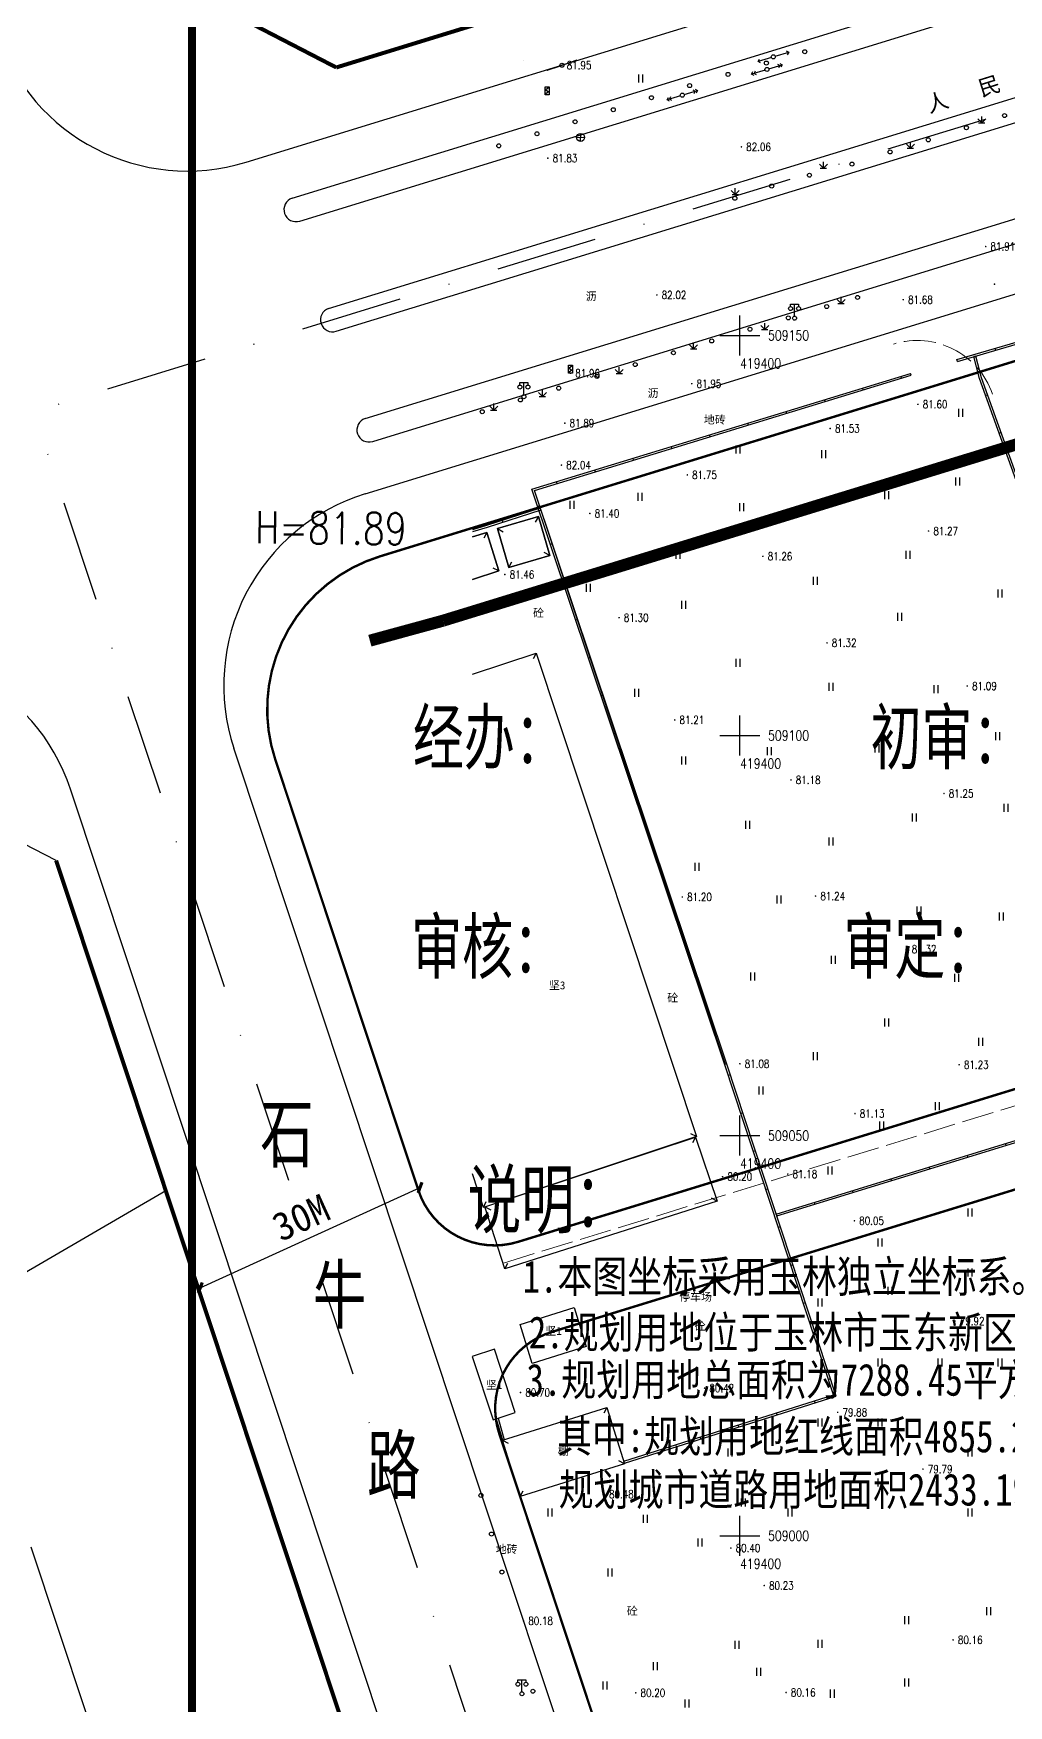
# Model space of a CAD drawing. Header units: millimetres. Extents: x 415847 to 420533, y 507593 to 509769.
# Drawn here: x 419311.7 to 419433.6, y 508978.8 to 509187.7 of the extents above; entities that cross this region are included whole.
import ezdxf
from ezdxf.enums import TextEntityAlignment as Align

# ---------------------------------------------------------------- set-up
doc = ezdxf.new("R2010")
doc.units = ezdxf.units.MM
for name, pattern in [('DASH', [0.35, 0.25, -0.1]), ('DASHDOT', [25.4, 12.7, -6.35, 0, -6.35]), ('X3', [5, 4, -1])]:
    doc.linetypes.add(name, pattern=pattern)
for name, color, linetype in [('0-0000规划道路', 4, 'Continuous'), ('DLDW', 11, 'Continuous'), ('GCD', 1, 'Continuous'), ('GXYZ', 2, 'Continuous'), ('JMD', 6, 'Continuous'), ('JZD', 1, 'Continuous'), ('PP-COM', 7, 'Continuous'), ('PUB_DIM', 3, 'Continuous'), ('PUB_TITLE', 4, 'Continuous'), ('RD-中线', 1, 'DASHDOT'), ('RD-侧石线', 5, 'Continuous'), ('RD-红线', 7, 'Continuous'), ('RD-绿线', 3, 'Continuous'), ('TK', 7, 'Continuous'), ('ZBTZ', 3, 'Continuous'), ('ZJ', 7, 'Continuous'), ('地块界限', 132, 'Continuous'), ('现状路面标高', 1, 'Continuous'), ('规划道路红线内容', 7, 'Continuous')]:
    doc.layers.add(name, color=color, linetype=linetype)
doc.styles.add('fs13k', font='simhei.ttf', dxfattribs={"height": 3})
doc.styles.add('ht11k', font='simhei.ttf', dxfattribs={"height": 1})
doc.styles.add('HZ', font='rs.shx', dxfattribs={"width": 0.8, "bigfont": 'hztxt.shx'})
doc.styles.add('黑体_T3', font='simhei.ttf')
doc.linetypes.add('1161', pattern='A,0,[149,AAA.SHX,S=0.15,R=0,X=0,Y=0],-1.6', length=1.6)
doc.dimstyles.new('_TCH_ARCH_M_M&&1', dxfattribs={"dimtxt": 3.5, "dimasz": 1, "dimexe": 2.5, "dimexo": 3, "dimgap": 1, "dimtad": 1, "dimzin": 0, "dimdsep": 46, "dimtxsty": '黑体_T3', "dimblk": 'ARCHTICK', "dimcen": 0.09, "dimclrt": 7, "dimazin": 2, "dimtfac": 1, "dimtix": 1, "dimtmove": 2, "dimatfit": 3, "dimfxl": 0, "dimtolj": 1, "dimtzin": 0, "dimarcsym": 0})

# ---------------------------------------------------------------- blocks, each defined once
blk = doc.blocks.new('gc043')
for p, q in [((-1, 0), (1, 0)), ((0, -1), (0, 1))]:
    blk.add_line(p, q)
blk.add_circle((0, 0), 1)
blk = doc.blocks.new('gc121')
for p, q in [((-0.5, -1), (-0.5, 1)), ((0.5, -1), (0.5, 1))]:
    blk.add_line(p, q)
blk = doc.blocks.new('gc013c')
at = {"linetype": 'Continuous'}
blk.add_line((0.5, 0), (4, 0), dxfattribs=at)
at = {"linetype": 'Continuous', "const_width": 0.15, "flags": 128}
blk.add_lwpolyline([(3.775, 0, 1), (3.925, 0, 1)], format="xyb", close=True, dxfattribs=at)
blk = doc.blocks.new('gc170')
at = {"linetype": 'Continuous'}
blk.add_circle((0, 0), 0.5, dxfattribs=at)
blk = doc.blocks.new('gc234')
at = {"linetype": 'Continuous'}
for p, q in [((-0.5, 0), (-0.5, 2)), ((-0.5, 2), (0.5, 2)), ((0.5, 0), (-0.5, 0)), ((0.35, 1.75), (-0.35, 1.25)), ((-0.35, 1.25), (0.35, 0.75)), ((0.35, 0.75), (-0.35, 0.25)), ((0.5, 2), (0.5, 0))]:
    blk.add_line(p, q, dxfattribs=at)
blk = doc.blocks.new('NEW_BLOCK_50')
at = {"color": 0}
for points in [[(-1, 2.9), (-1, 3.5), (1, 3.5), (1, 2.9)], [(0, 0.5), (0, 3.5)]]:
    blk.add_lwpolyline(points, dxfattribs=at)
for centre in [(-1, 2.4), (0, 0), (1, 2.4)]:
    blk.add_circle(centre, 0.5, dxfattribs=at)
blk = doc.blocks.new('gc013a')
at = {"linetype": 'Continuous'}
blk.add_line((0.5, 0), (4, 0), dxfattribs=at)
at = {"linetype": 'Continuous', "flags": 128}
for points in [[(2.88, 0.5), (3.38, 0), (2.88, -0.5)], [(3.5, 0.5), (4, 0), (3.5, -0.5)]]:
    blk.add_lwpolyline(points, dxfattribs=at)
blk = doc.blocks.new('gc013b')
at = {"linetype": 'Continuous'}
blk.add_line((0.5, 0), (4, 0), dxfattribs=at)
at = {"linetype": 'Continuous', "flags": 128}
blk.add_lwpolyline([(3.5, 0.5), (4, 0), (3.5, -0.5)], dxfattribs=at)
blk = doc.blocks.new('gc124')
for p, q in [((-1, 1), (0, 0)), ((-0.8, 0), (0.8, 0)), ((0, 0), (0, 1.6)), ((0, 0), (1, 1))]:
    blk.add_line(p, q)
blk = doc.blocks.new('acfgw')
at = {"color": 4}
for p, q in [((0, -5), (0, 5)), ((-5, 0), (5, 0))]:
    blk.add_line(p, q, dxfattribs=at)
blk = doc.blocks.new('GC0000')
at = {"linetype": 'Continuous'}
blk.add_point((0, 0), dxfattribs=at)
blk = doc.blocks.new('GC200')
at = {"linetype": 'Continuous', "const_width": 0.2, "flags": 128}
blk.add_lwpolyline([(-0.1, 0, 1), (0.1, 0, 1)], format="xyb", close=True, dxfattribs=at)
blk = doc.blocks.new('_ArchTick')
at = {"color": 0, "linetype": 'ByBlock', "const_width": 0.4}
blk.add_lwpolyline([(-0.5, -0.5), (0.5, 0.5)], dxfattribs=at)

msp = doc.modelspace()

# ---------------------------------------------------------------- linework, layer by layer
for points, elevation in [([(419398.198, 509058.858), (419374.308, 509130.62)], 82.982), ([(419375.045, 509128.404), (419368.348, 509126.249), (419366.563, 509125.703)], 82.948)]:
    msp.add_lwpolyline(points, dxfattribs=dict(elevation=elevation))
at = {"layer": '0-0000规划道路', "linetype": 'X3', "lineweight": 13}
msp.add_line((419370.46, 509034.08), (419449.997, 509058.54), dxfattribs=at)
msp.add_arc((419422.124, 509139.363), 10, 19.28399, 107.09437, dxfattribs=at)
at = {"layer": 'JMD', "color": 252, "linetype": 'Continuous'}
for p, q in [((419372.988, 509184.408, 81.958), (419372.988, 509184.408, 81.958)), ((419431.968, 509148.148), (419431.897, 509148.388)), ((419427.172, 509146.734), (419427.101, 509146.974)), ((419429.455, 509147.407), (419429.213, 509147.344)), ((419429.474, 509147.334), (419429.232, 509147.271)), ((419420.188, 509144.644), (419420.114, 509144.883)), ((419421.396, 509145.013), (419421.323, 509145.252)), ((419410.624, 509141.721), (419410.551, 509141.96)), ((419415.406, 509143.182), (419415.333, 509143.421)), ((419430.935, 509142.557), (419430.7, 509142.473)), ((419405.843, 509140.259), (419405.77, 509140.498)), ((419401.061, 509138.798), (419400.988, 509139.037)), ((419432.625, 509137.852), (419432.39, 509137.767)), ((419391.498, 509135.874), (419391.425, 509136.114)), ((419396.279, 509137.336), (419396.206, 509137.575)), ((419386.716, 509134.413), (419386.643, 509134.652)), ((419377.153, 509131.49), (419377.08, 509131.729)), ((419381.935, 509132.951), (419381.861, 509133.191)), ((419374.806, 509127.353), (419374.423, 509126.651)), ((419374.951, 509128.7), (419374.714, 509128.621)), ((419375.045, 509128.404), (419375.122, 509128.166)), ((419368.354, 509125.382), (419367.987, 509124.671)), ((419369.699, 509125.852), (419370.401, 509125.469)), ((419370.286, 509126.873), (419370.362, 509126.635)), ((419376.541, 509123.96), (419376.304, 509123.88)), ((419371.129, 509120.989), (419371.512, 509121.691)), ((419376.235, 509122.49), (419375.533, 509122.873)), ((419369.89, 509120.563), (419369.179, 509120.93)), ((419378.13, 509119.219), (419377.893, 509119.14)), ((419379.719, 509114.478), (419379.482, 509114.399)), ((419389.255, 509086.034), (419389.018, 509085.955)), ((419390.844, 509081.294), (419390.607, 509081.214)), ((419392.434, 509076.553), (419392.197, 509076.474)), ((419394.023, 509071.812), (419393.786, 509071.733)), ((419395.612, 509067.072), (419395.375, 509066.992)), ((419397.202, 509062.331), (419396.965, 509062.252)), ((419398.784, 509057.588), (419398.547, 509057.51)), ((419400.35, 509052.839), (419400.112, 509052.761)), ((419394.563, 509049.874), (419393.848, 509050.233)), ((419394.424, 509049.828), (419394.068, 509049.111)), ((419401.915, 509048.091), (419401.678, 509048.013)), ((419423.702, 509045.846), (419423.629, 509046.085)), ((419418.923, 509044.376), (419418.85, 509044.615)), ((419367.946, 509041.042), (419368.305, 509041.757)), ((419397.15, 509041.82), (419396.436, 509042.18)), ((419403.481, 509043.342), (419403.243, 509043.264)), ((419409.365, 509041.435), (419409.292, 509041.674)), ((419414.144, 509042.905), (419414.071, 509043.144)), ((419368.139, 509041.106), (419368.852, 509040.743)), ((419404.586, 509039.965), (419404.513, 509040.204)), ((419405.046, 509038.594), (419404.809, 509038.515)), ((419370.608, 509033.36), (419370.975, 509034.071)), ((419406.612, 509033.845), (419406.374, 509033.767)), ((419408.177, 509029.096), (419407.94, 509029.018)), ((419409.743, 509024.348), (419409.505, 509024.27)), ((419411.308, 509019.599), (419411.071, 509019.521)), ((419409.396, 509016.63), (419409.321, 509016.868)), ((419369.528, 509014.625), (419369.768, 509014.695)), ((419383.38, 509016.036), (419383.01, 509015.327)), ((419404.629, 509015.122), (419404.554, 509015.36)), ((419395.095, 509012.106), (419395.02, 509012.344)), ((419399.862, 509013.614), (419399.787, 509013.852)), ((419370.313, 509011.934), (419370.553, 509012.004)), ((419370.313, 509011.934), (419371.022, 509011.564)), ((419390.328, 509010.597), (419390.252, 509010.836)), ((419385.59, 509008.996), (419384.881, 509009.366)), ((419385.561, 509009.089), (419385.485, 509009.328)), ((419372.524, 509004.891), (419372.894, 509005.601))]:
    msp.add_line(p, q, dxfattribs=at)
at = {"layer": 'JMD', "linetype": 'Continuous'}
for p, q in [((419374.515, 509110.294), (419374.156, 509109.579)), ((419381.309, 509109.738), (419381.071, 509109.658)), ((419382.898, 509104.997), (419382.661, 509104.918)), ((419384.487, 509100.256), (419384.25, 509100.177)), ((419386.077, 509095.516), (419385.839, 509095.436)), ((419387.666, 509090.775), (419387.429, 509090.696)), ((419433.26, 509048.786), (419433.187, 509049.025)), ((419428.481, 509047.316), (419428.408, 509047.555))]:
    msp.add_line(p, q, dxfattribs=at)
at = {"layer": 'JMD', "color": 252, "linetype": 'Continuous', "flags": 128}
for points in [[(419427.101, 509146.974), (419438.799, 509150.424), (419439.311, 509148.997)], [(419427.172, 509146.734), (419438.643, 509150.117), (419439.076, 509148.912)], [(419404.513, 509040.204), (419461.219, 509057.649), (419447.447, 509095.853), (419429.934, 509144.604), (419429.213, 509147.344)], [(419404.586, 509039.965), (419461.543, 509057.487), (419447.682, 509095.938), (419430.173, 509144.678), (419429.455, 509147.407)], [(419385.485, 509009.328), (419411.697, 509017.62), (419398.107, 509058.845), (419373.989, 509130.784), (419421.323, 509145.252)], [(419385.561, 509009.089), (419412.014, 509017.458), (419398.344, 509058.924), (419374.308, 509130.62), (419421.396, 509145.013)]]:
    msp.add_lwpolyline(points, dxfattribs=at)
for points, elevation in [([(419375.045, 509128.404), (419368.348, 509126.249), (419366.563, 509125.703)], 82.948), ([(419375.122, 509128.166), (419368.423, 509126.01), (419366.563, 509125.441)], 82.948), ([(419366.563, 509124.811), (419368.354, 509125.382), (419369.89, 509120.563), (419366.563, 509119.503)], 81.461), ([(419366.563, 509124.811), (419368.354, 509125.382)], 81.461), ([(419369.528, 509014.625), (419370.313, 509011.934)], 82.346), ([(419369.768, 509014.695), (419370.553, 509012.004)], 82.346)]:
    msp.add_lwpolyline(points, dxfattribs=dict(at, elevation=elevation))
at = {"layer": 'JMD', "color": 252}
for points, elevation in [([(419374.806, 509127.353), (419376.235, 509122.49), (419371.129, 509120.989), (419369.699, 509125.852), (419374.806, 509127.353)], 84.001), ([(419374.806, 509127.353), (419376.235, 509122.49), (419371.129, 509120.989), (419369.699, 509125.852), (419374.806, 509127.353)], 84.001), ([(419366.563, 509119.503), (419369.89, 509120.563), (419368.354, 509125.382), (419366.563, 509124.811)], 83.76), ([(419366.563, 509119.503), (419369.89, 509120.563), (419368.354, 509125.382), (419366.563, 509124.811)], 83.76), ([(419374.515, 509110.294), (419394.563, 509049.874), (419367.946, 509041.042), (419366.563, 509045.21)], 90.712), ([(419380.788, 509023.649), (419374.05, 509021.544), (419372.53, 509026.408), (419379.269, 509028.514), (419380.788, 509023.649)], 84.014), ([(419371.929, 509015.421), (419369.313, 509023.304), (419366.555, 509022.389), (419369.17, 509014.506), (419371.929, 509015.421)], 82.765), ([(419385.59, 509008.996), (419372.523, 509004.894), (419370.313, 509011.934), (419383.38, 509016.036), (419385.59, 509008.996)], 84.068)]:
    msp.add_lwpolyline(points, dxfattribs=dict(at, elevation=elevation))
at = {"layer": 'JMD', "color": 252, "linetype": 'Continuous', "flags": 128}
for points, elevation in [([(419371.129, 509120.989), (419376.235, 509122.49), (419374.806, 509127.353), (419369.699, 509125.852)], 84.001), ([(419394.424, 509049.828), (419397.15, 509041.82), (419370.608, 509033.36), (419368.139, 509041.106)], 82.975), ([(419383.38, 509016.036), (419385.59, 509008.996), (419372.524, 509004.891), (419370.313, 509011.934)], 84.068)]:
    msp.add_lwpolyline(points, close=True, dxfattribs=dict(at, elevation=elevation))
at = {"layer": 'JMD', "color": 7, "linetype": 'Continuous', "elevation": 90.712, "flags": 128}
msp.add_lwpolyline([(419366.563, 509107.655), (419374.515, 509110.294), (419394.563, 509049.874), (419367.946, 509041.042), (419366.563, 509045.21)], dxfattribs=at)
at = {"layer": 'JMD', "color": 7, "elevation": 90.712}
msp.add_lwpolyline([(419366.563, 509107.655), (419374.515, 509110.294)], dxfattribs=at)
at = {"layer": 'PP-COM', "color": 7, "ltscale": 100, "const_width": 0.3, "flags": 128}
for points in [[(419434.836, 509146.935), (419355.047, 509122.397, 0.4207808), (419341.946, 509096.975), (419359.832, 509043.132, 0.4076761), (419372.262, 509036.726), (419445.976, 509059.396)], [(419449.504, 509047.926), (419376.474, 509025.467, 0.4207814), (419369.923, 509012.756), (419388.681, 508956.289, 0.3671351), (419410.795, 508942.841), (419593.004, 508971.753, 0.4143335), (419601.313, 508983.201)]]:
    msp.add_lwpolyline(points, format="xyb", dxfattribs=at)
at = {"layer": 'PUB_TITLE', "color": 4, "const_width": 1}
msp.add_lwpolyline([(419331.529, 508913.276), (419890.529, 508913.276), (419890.529, 509313.276), (419331.529, 509313.276)], close=True, dxfattribs=at)
at = {"layer": 'RD-中线'}
msp.add_lwpolyline([(419077.291, 509068.364), (419486.783, 509194.297, 0.0810182), (419685.839, 509292.929)], format="xyb", dxfattribs=at)
msp.add_lwpolyline([(419383.811, 508923.371), (419311.749, 509140.468)], dxfattribs=at)
at = {"layer": 'RD-中线', "color": 4}
msp.add_lwpolyline([(419383.811, 508923.371), (419311.749, 509140.468)], dxfattribs=at)
msp.add_lwpolyline([(419383.811, 508923.371), (419311.749, 509140.468)], dxfattribs=at)
at = {"layer": 'RD-侧石线'}
for points in [[(419338.289, 509171.647), (419480.316, 509215.325, 0.0487853), (419600.304, 509265.469, 0.0487853)], [(419353.15, 509130.183), (419493.249, 509173.269, 0.0690373), (419670.611, 509255.948)], [(419307.193, 509187.727, 0.4084905), (419338.289, 509171.647, 0.4084905)], [(419353.15, 509130.183, 0.4207125), (419336.772, 509098.412, 0.4207125)], [(419316.346, 509093.288, 0.4077444), (419285.27, 509109.308, 0.4077444)]]:
    msp.add_lwpolyline(points, format="xyb", dxfattribs=at)
for points in [[(419385.654, 508951.149), (419336.772, 509098.412)], [(419366.477, 508942.262), (419316.346, 509093.288)]]:
    msp.add_lwpolyline(points, dxfattribs=at)
at = {"layer": 'RD-红线', "color": 3, "linetype": 'DASH', "ltscale": 10, "const_width": 1.5, "flags": 128}
msp.add_lwpolyline([(419362.913, 509114.354), (419498.541, 509156.064, 0.0691171), (419680.58, 509240.959, 0.0691171)], format="xyb", dxfattribs=at)
at = {"layer": 'RD-红线', "ltscale": 0.001, "const_width": 0.5, "flags": 128}
for points in [[(419349.556, 509183.481), (419477.964, 509222.971)], [(419361.272, 508943.658), (419314.565, 509084.371)]]:
    msp.add_lwpolyline(points, dxfattribs=at)
msp.add_lwpolyline([(419312.241, 509202.778), (419349.556, 509183.481, 0.4084905)], format="xyb", dxfattribs=at)
at = {"layer": 'RD-红线', "color": 3, "linetype": 'DASH', "ltscale": 10, "const_width": 1.5, "flags": 128}
msp.add_lwpolyline([(419362.913, 509114.354), (419353.756, 509111.851)], dxfattribs=at)
at = {"layer": 'RD-红线'}
msp.add_lwpolyline([(419314.565, 509084.371), (419283.489, 509100.39, 0.4077444)], format="xyb", dxfattribs=at)
at = {"layer": 'RD-绿线'}
for points in [[(419348.607, 509153.372), (419486.342, 509195.731, 0.0810182), (419684.965, 509294.148)], [(419349.55, 509150.524), (419487.223, 509192.863, 0.0810182), (419686.712, 509291.709)], [(419353.167, 509139.604), (419490.604, 509181.871, 0.0659612), (419658.464, 509258.873)], [(419354.11, 509136.756), (419491.486, 509179.004, 0.0660257), (419660.216, 509256.431)], [(419344.047, 509167.14), (419482.079, 509209.59, 0.043972), (419591.683, 509254.162)], [(419344.991, 509164.292), (419482.961, 509206.723, 0.043795), (419592.627, 509251.275)]]:
    msp.add_lwpolyline(points, format="xyb", dxfattribs=at)
for centre in [(419344.519, 509165.716), (419349.079, 509151.948), (419353.638, 509138.18)]:
    msp.add_arc(centre, 1.5, 108.32407, 288.32407, dxfattribs=at)
at = {"layer": '地块界限'}
for points in [[(419328.262, 509043.106), (419265.955, 509006.834), (419263.687, 508962.496), (419228.256, 508929.942), (419225.921, 508928.055), (419199.721, 508957.634), (419061.514, 508841.974)], [(419342.048, 508906.347), (419311.428, 508998.593)]]:
    msp.add_lwpolyline(points, dxfattribs=at)

# ---------------------------------------------------------------- block references
at = {"layer": 'DLDW', "color": 252, "xscale": 0.5, "yscale": 0.5}
for p in [(419406.82, 509152.152, 83.394), (419372.997, 509142.343, 83.394)]:
    msp.add_blockref('NEW_BLOCK_50', p, dxfattribs=at)
at = {"layer": 'DLDW', "xscale": 0.5, "yscale": 0.5}
msp.add_blockref('NEW_BLOCK_50', (419372.753, 508980.252, 77.923), dxfattribs=at)
at = {"layer": 'GCD', "color": 252, "linetype": 'Continuous'}
ref = msp.add_blockref('GC200', (419377.756, 509183.758, 81.946), dxfattribs=dict(at, xscale=0.5, yscale=0.5, zscale=0.5))
ref.add_attrib('height', '81.95', dxfattribs={"linetype": 'Continuous', "height": 1, "style": 'HZ', "width": 0.8}).set_placement((419378.356, 509183.758, 81.946), align=Align.MIDDLE_LEFT)
ref = msp.add_blockref('GC200', (419400.175, 509173.558, 82.06), dxfattribs=dict(at, xscale=0.5, yscale=0.5, zscale=0.5))
ref.add_attrib('height', '82.06', dxfattribs={"linetype": 'Continuous', "height": 1, "style": 'HZ', "width": 0.8}).set_placement((419400.775, 509173.558, 82.06), align=Align.MIDDLE_LEFT)
ref = msp.add_blockref('GC200', (419375.994, 509172.146, 81.828), dxfattribs=dict(at, xscale=0.5, yscale=0.5, zscale=0.5))
ref.add_attrib('height', '81.83', dxfattribs={"linetype": 'Continuous', "height": 1, "style": 'HZ', "width": 0.8}).set_placement((419376.594, 509172.146, 81.828), align=Align.MIDDLE_LEFT)
ref = msp.add_blockref('GC200', (419375.994, 509172.146, 81.828), dxfattribs=dict(at, xscale=0.5, yscale=0.5, zscale=0.5))
ref.add_attrib('height', '81.83', dxfattribs={"linetype": 'Continuous', "height": 1, "style": 'HZ', "width": 0.8}).set_placement((419376.594, 509172.146, 81.828), align=Align.MIDDLE_LEFT)
ref = msp.add_blockref('GC200', (419430.704, 509161.108, 81.906), dxfattribs=dict(at, xscale=0.5, yscale=0.5, zscale=0.5))
ref.add_attrib('height', '81.91', dxfattribs={"linetype": 'Continuous', "height": 1, "style": 'HZ', "width": 0.8}).set_placement((419431.304, 509161.108, 81.906), align=Align.MIDDLE_LEFT)
ref = msp.add_blockref('GC200', (419389.614, 509155.052, 82.02), dxfattribs=dict(at, xscale=0.5, yscale=0.5, zscale=0.5))
ref.add_attrib('height', '82.02', dxfattribs={"linetype": 'Continuous', "height": 1, "style": 'HZ', "width": 0.8}).set_placement((419390.214, 509155.052, 82.02), align=Align.MIDDLE_LEFT)
ref = msp.add_blockref('GC200', (419420.402, 509154.464, 81.678), dxfattribs=dict(at, xscale=0.5, yscale=0.5, zscale=0.5))
ref.add_attrib('height', '81.68', dxfattribs={"linetype": 'Continuous', "height": 1, "style": 'HZ', "width": 0.8}).set_placement((419421.002, 509154.464, 81.678), align=Align.MIDDLE_LEFT)
ref = msp.add_blockref('GC200', (419378.821, 509145.265, 81.964), dxfattribs=dict(at, xscale=0.5, yscale=0.5, zscale=0.5))
ref.add_attrib('height', '81.96', dxfattribs={"linetype": 'Continuous', "height": 1, "style": 'HZ', "width": 0.8}).set_placement((419379.421, 509145.265, 81.964), align=Align.MIDDLE_LEFT)
ref = msp.add_blockref('GC200', (419393.977, 509143.967, 81.95), dxfattribs=dict(at, xscale=0.5, yscale=0.5, zscale=0.5))
ref.add_attrib('height', '81.95', dxfattribs={"linetype": 'Continuous', "height": 1, "style": 'HZ', "width": 0.8}).set_placement((419394.577, 509143.967, 81.95), align=Align.MIDDLE_LEFT)
ref = msp.add_blockref('GC200', (419422.231, 509141.386, 81.6), dxfattribs=dict(at, xscale=0.5, yscale=0.5, zscale=0.5))
ref.add_attrib('height', '81.60', dxfattribs={"linetype": 'Continuous', "height": 1, "style": 'HZ', "width": 0.8}).set_placement((419422.831, 509141.386, 81.6), align=Align.MIDDLE_LEFT)
ref = msp.add_blockref('GC200', (419378.11, 509139.033, 81.89), dxfattribs=dict(at, xscale=0.5, yscale=0.5, zscale=0.5))
ref.add_attrib('height', '81.89', dxfattribs={"linetype": 'Continuous', "height": 1, "style": 'HZ', "width": 0.8}).set_placement((419378.71, 509139.033, 81.89), align=Align.MIDDLE_LEFT)
ref = msp.add_blockref('GC200', (419411.269, 509138.366, 81.53), dxfattribs=dict(at, xscale=0.5, yscale=0.5, zscale=0.5))
ref.add_attrib('height', '81.53', dxfattribs={"linetype": 'Continuous', "height": 1, "style": 'HZ', "width": 0.8}).set_placement((419411.869, 509138.366, 81.53), align=Align.MIDDLE_LEFT)
ref = msp.add_blockref('GC200', (419377.69, 509133.793, 82.04), dxfattribs=dict(at, xscale=0.5, yscale=0.5, zscale=0.5))
ref.add_attrib('height', '82.04', dxfattribs={"linetype": 'Continuous', "height": 1, "style": 'HZ', "width": 0.8}).set_placement((419378.29, 509133.793, 82.04), align=Align.MIDDLE_LEFT)
ref = msp.add_blockref('GC200', (419393.422, 509132.562, 81.75), dxfattribs=dict(at, xscale=0.5, yscale=0.5, zscale=0.5))
ref.add_attrib('height', '81.75', dxfattribs={"linetype": 'Continuous', "height": 1, "style": 'HZ', "width": 0.8}).set_placement((419394.022, 509132.562, 81.75), align=Align.MIDDLE_LEFT)
ref = msp.add_blockref('GC200', (419381.242, 509127.752, 81.4), dxfattribs=dict(at, xscale=0.5, yscale=0.5, zscale=0.5))
ref.add_attrib('height', '81.40', dxfattribs={"linetype": 'Continuous', "height": 1, "style": 'HZ', "width": 0.8}).set_placement((419381.842, 509127.752, 81.4), align=Align.MIDDLE_LEFT)
ref = msp.add_blockref('GC200', (419423.56, 509125.556, 81.27), dxfattribs=dict(at, xscale=0.5, yscale=0.5, zscale=0.5))
ref.add_attrib('height', '81.27', dxfattribs={"linetype": 'Continuous', "height": 1, "style": 'HZ', "width": 0.8}).set_placement((419424.16, 509125.556, 81.27), align=Align.MIDDLE_LEFT)
ref = msp.add_blockref('GC200', (419402.86, 509122.393, 81.26), dxfattribs=dict(at, xscale=0.5, yscale=0.5, zscale=0.5))
ref.add_attrib('height', '81.26', dxfattribs={"linetype": 'Continuous', "height": 1, "style": 'HZ', "width": 0.8}).set_placement((419403.46, 509122.393, 81.26), align=Align.MIDDLE_LEFT)
ref = msp.add_blockref('GC200', (419370.622, 509120.117, 81.46), dxfattribs=dict(at, xscale=0.5, yscale=0.5, zscale=0.5))
ref.add_attrib('height', '81.46', dxfattribs={"linetype": 'Continuous', "height": 1, "style": 'HZ', "width": 0.8}).set_placement((419371.222, 509120.117, 81.46), align=Align.MIDDLE_LEFT)
ref = msp.add_blockref('GC200', (419384.893, 509114.725, 81.3), dxfattribs=dict(at, xscale=0.5, yscale=0.5, zscale=0.5))
ref.add_attrib('height', '81.30', dxfattribs={"linetype": 'Continuous', "height": 1, "style": 'HZ', "width": 0.8}).set_placement((419385.493, 509114.725, 81.3), align=Align.MIDDLE_LEFT)
ref = msp.add_blockref('GC200', (419410.877, 509111.579, 81.32), dxfattribs=dict(at, xscale=0.5, yscale=0.5, zscale=0.5))
ref.add_attrib('height', '81.32', dxfattribs={"linetype": 'Continuous', "height": 1, "style": 'HZ', "width": 0.8}).set_placement((419411.477, 509111.579, 81.32), align=Align.MIDDLE_LEFT)
ref = msp.add_blockref('GC200', (419428.399, 509106.184, 81.09), dxfattribs=dict(at, xscale=0.5, yscale=0.5, zscale=0.5))
ref.add_attrib('height', '81.09', dxfattribs={"linetype": 'Continuous', "height": 1, "style": 'HZ', "width": 0.8}).set_placement((419428.999, 509106.184, 81.09), align=Align.MIDDLE_LEFT)
ref = msp.add_blockref('GC200', (419391.848, 509101.946, 81.21), dxfattribs=dict(at, xscale=0.5, yscale=0.5, zscale=0.5))
ref.add_attrib('height', '81.21', dxfattribs={"linetype": 'Continuous', "height": 1, "style": 'HZ', "width": 0.8}).set_placement((419392.448, 509101.946, 81.21), align=Align.MIDDLE_LEFT)
ref = msp.add_blockref('GC200', (419406.376, 509094.453, 81.18), dxfattribs=dict(at, xscale=0.5, yscale=0.5, zscale=0.5))
ref.add_attrib('height', '81.18', dxfattribs={"linetype": 'Continuous', "height": 1, "style": 'HZ', "width": 0.8}).set_placement((419406.976, 509094.453, 81.18), align=Align.MIDDLE_LEFT)
ref = msp.add_blockref('GC200', (419425.488, 509092.754, 81.25), dxfattribs=dict(at, xscale=0.5, yscale=0.5, zscale=0.5))
ref.add_attrib('height', '81.25', dxfattribs={"linetype": 'Continuous', "height": 1, "style": 'HZ', "width": 0.8}).set_placement((419426.088, 509092.754, 81.25), align=Align.MIDDLE_LEFT)
ref = msp.add_blockref('GC200', (419392.797, 509079.827, 81.2), dxfattribs=dict(at, xscale=0.5, yscale=0.5, zscale=0.5))
ref.add_attrib('height', '81.20', dxfattribs={"linetype": 'Continuous', "height": 1, "style": 'HZ', "width": 0.8}).set_placement((419393.397, 509079.827, 81.2), align=Align.MIDDLE_LEFT)
ref = msp.add_blockref('GC200', (419409.443, 509079.94, 81.24), dxfattribs=dict(at, xscale=0.5, yscale=0.5, zscale=0.5))
ref.add_attrib('height', '81.24', dxfattribs={"linetype": 'Continuous', "height": 1, "style": 'HZ', "width": 0.8}).set_placement((419410.043, 509079.94, 81.24), align=Align.MIDDLE_LEFT)
ref = msp.add_blockref('GC200', (419420.855, 509073.302, 81.32), dxfattribs=dict(at, xscale=0.5, yscale=0.5, zscale=0.5))
ref.add_attrib('height', '81.32', dxfattribs={"linetype": 'Continuous', "height": 1, "style": 'HZ', "width": 0.8}).set_placement((419421.455, 509073.302, 81.32), align=Align.MIDDLE_LEFT)
ref = msp.add_blockref('GC200', (419399.988, 509058.981, 81.08), dxfattribs=dict(at, xscale=0.5, yscale=0.5, zscale=0.5))
ref.add_attrib('height', '81.08', dxfattribs={"linetype": 'Continuous', "height": 1, "style": 'HZ', "width": 0.8}).set_placement((419400.588, 509058.981, 81.08), align=Align.MIDDLE_LEFT)
ref = msp.add_blockref('GC200', (419427.379, 509058.861, 81.23), dxfattribs=dict(at, xscale=0.5, yscale=0.5, zscale=0.5))
ref.add_attrib('height', '81.23', dxfattribs={"linetype": 'Continuous', "height": 1, "style": 'HZ', "width": 0.8}).set_placement((419427.979, 509058.861, 81.23), align=Align.MIDDLE_LEFT)
ref = msp.add_blockref('GC200', (419414.37, 509052.761, 81.13), dxfattribs=dict(at, xscale=0.5, yscale=0.5, zscale=0.5))
ref.add_attrib('height', '81.13', dxfattribs={"linetype": 'Continuous', "height": 1, "style": 'HZ', "width": 0.8}).set_placement((419414.97, 509052.761, 81.13), align=Align.MIDDLE_LEFT)
ref = msp.add_blockref('GC200', (419397.829, 509044.878, 80.2), dxfattribs=dict(at, xscale=0.5, yscale=0.5, zscale=0.5))
ref.add_attrib('height', '80.20', dxfattribs={"linetype": 'Continuous', "height": 1, "style": 'HZ', "width": 0.8}).set_placement((419398.429, 509044.878, 80.2), align=Align.MIDDLE_LEFT)
ref = msp.add_blockref('GC200', (419405.971, 509045.202, 81.18), dxfattribs=dict(at, xscale=0.5, yscale=0.5, zscale=0.5))
ref.add_attrib('height', '81.18', dxfattribs={"linetype": 'Continuous', "height": 1, "style": 'HZ', "width": 0.8}).set_placement((419406.571, 509045.202, 81.18), align=Align.MIDDLE_LEFT)
ref = msp.add_blockref('GC200', (419414.297, 509039.366, 80.05), dxfattribs=dict(at, xscale=0.5, yscale=0.5, zscale=0.5))
ref.add_attrib('height', '80.05', dxfattribs={"linetype": 'Continuous', "height": 1, "style": 'HZ', "width": 0.8}).set_placement((419414.897, 509039.366, 80.05), align=Align.MIDDLE_LEFT)
ref = msp.add_blockref('GC200', (419426.865, 509026.832, 79.92), dxfattribs=dict(at, xscale=0.5, yscale=0.5, zscale=0.5))
ref.add_attrib('height', '79.92', dxfattribs={"linetype": 'Continuous', "height": 1, "style": 'HZ', "width": 0.8}).set_placement((419427.465, 509026.832, 79.92), align=Align.MIDDLE_LEFT)
ref = msp.add_blockref('GC200', (419395.578, 509018.45, 80.42), dxfattribs=dict(at, xscale=0.5, yscale=0.5, zscale=0.5))
ref.add_attrib('height', '80.42', dxfattribs={"linetype": 'Continuous', "height": 1, "style": 'HZ', "width": 0.8}).set_placement((419396.178, 509018.45, 80.42), align=Align.MIDDLE_LEFT)
ref = msp.add_blockref('GC200', (419372.58, 509017.898, 80.7), dxfattribs=dict(at, xscale=0.5, yscale=0.5, zscale=0.5))
ref.add_attrib('height', '80.70', dxfattribs={"linetype": 'Continuous', "height": 1, "style": 'HZ', "width": 0.8}).set_placement((419373.18, 509017.898, 80.7), align=Align.MIDDLE_LEFT)
ref = msp.add_blockref('GC200', (419412.202, 509015.42, 79.88), dxfattribs=dict(at, xscale=0.5, yscale=0.5, zscale=0.5))
ref.add_attrib('height', '79.88', dxfattribs={"linetype": 'Continuous', "height": 1, "style": 'HZ', "width": 0.8}).set_placement((419412.802, 509015.42, 79.88), align=Align.MIDDLE_LEFT)
ref = msp.add_blockref('GC200', (419422.865, 509008.328, 79.79), dxfattribs=dict(at, xscale=0.5, yscale=0.5, zscale=0.5))
ref.add_attrib('height', '79.79', dxfattribs={"linetype": 'Continuous', "height": 1, "style": 'HZ', "width": 0.8}).set_placement((419423.465, 509008.328, 79.79), align=Align.MIDDLE_LEFT)
ref = msp.add_blockref('GC200', (419383.038, 509005.191, 80.48), dxfattribs=dict(at, xscale=0.5, yscale=0.5, zscale=0.5))
ref.add_attrib('height', '80.48', dxfattribs={"linetype": 'Continuous', "height": 1, "style": 'HZ', "width": 0.8}).set_placement((419383.638, 509005.191, 80.48), align=Align.MIDDLE_LEFT)
ref = msp.add_blockref('GC200', (419398.863, 508998.468, 80.4), dxfattribs=dict(at, xscale=0.5, yscale=0.5, zscale=0.5))
ref.add_attrib('height', '80.40', dxfattribs={"linetype": 'Continuous', "height": 1, "style": 'HZ', "width": 0.8}).set_placement((419399.463, 508998.468, 80.4), align=Align.MIDDLE_LEFT)
ref = msp.add_blockref('GC200', (419403.029, 508993.778, 80.23), dxfattribs=dict(at, xscale=0.5, yscale=0.5, zscale=0.5))
ref.add_attrib('height', '80.23', dxfattribs={"linetype": 'Continuous', "height": 1, "style": 'HZ', "width": 0.8}).set_placement((419403.629, 508993.778, 80.23), align=Align.MIDDLE_LEFT)
ref = msp.add_blockref('GC200', (419372.951, 508989.37, 80.18), dxfattribs=dict(at, xscale=0.5, yscale=0.5, zscale=0.5))
ref.add_attrib('height', '80.18', dxfattribs={"linetype": 'Continuous', "height": 1, "style": 'HZ', "width": 0.8}).set_placement((419373.551, 508989.37, 80.18), align=Align.MIDDLE_LEFT)
ref = msp.add_blockref('GC200', (419426.628, 508986.988, 80.16), dxfattribs=dict(at, xscale=0.5, yscale=0.5, zscale=0.5))
ref.add_attrib('height', '80.16', dxfattribs={"linetype": 'Continuous', "height": 1, "style": 'HZ', "width": 0.8}).set_placement((419427.228, 508986.988, 80.16), align=Align.MIDDLE_LEFT)
ref = msp.add_blockref('GC200', (419386.977, 508980.374, 80.2), dxfattribs=dict(at, xscale=0.5, yscale=0.5, zscale=0.5))
ref.add_attrib('height', '80.20', dxfattribs={"linetype": 'Continuous', "height": 1, "style": 'HZ', "width": 0.8}).set_placement((419387.577, 508980.374, 80.2), align=Align.MIDDLE_LEFT)
ref = msp.add_blockref('GC200', (419405.76, 508980.417, 80.16), dxfattribs=dict(at, xscale=0.5, yscale=0.5, zscale=0.5))
ref.add_attrib('height', '80.16', dxfattribs={"linetype": 'Continuous', "height": 1, "style": 'HZ', "width": 0.8}).set_placement((419406.36, 508980.417, 80.16), align=Align.MIDDLE_LEFT)
at = {"layer": 'GXYZ', "color": 252, "linetype": 'Continuous', "xscale": 0.5, "yscale": 0.5, "zscale": 0.5}
for p, rotation in [((419377.75, 509183.745), 199.3591717441931), ((419377.756, 509183.758, 81.976), 19.21827818023688)]:
    msp.add_blockref('gc013c', p, dxfattribs=dict(at, rotation=rotation))
for name, p in [('gc170', (419377.756, 509183.758)), ('gc170', (419377.756, 509183.758, 81.976)), ('gc234', (419375.908, 509180.073, 82.112)), ('gc234', (419378.821, 509145.265, 81.994))]:
    msp.add_blockref(name, p, dxfattribs=at)
at = {"layer": 'GXYZ', "color": 252, "linetype": 'Continuous'}
for name, p, xscale, yscale, rotation in [('gc013b', (419404.165, 509184.808), 0.5, 0.5, 197.2769278724852), ('gc013a', (419403.372, 509183.234), 0.5, 0.5, 17.22526581664185), ('gc013b', (419404.165, 509184.808), 0.5, 0.5, 16.413626675063), ('gc013a', (419403.372, 509183.234), 0.4999999999999997, 0.4999999999999997, 196.9139612504652), ('gc013a', (419392.795, 509180.018), 0.5, 0.5, 197.0964281300357), ('gc013a', (419392.795, 509180.018), 0.5, 0.5, 16.91396125046519), ('gc043', (419380.087, 509174.74, -79.937), 0.5000000000002495, 0.5000000000002495, 358.8097828989441)]:
    msp.add_blockref(name, p, dxfattribs=dict(at, xscale=xscale, yscale=yscale, rotation=rotation))
at = {"layer": 'GXYZ', "color": 252, "linetype": 'Continuous', "xscale": 0.5, "yscale": 0.5}
for p in [(419404.165, 509184.808), (419403.372, 509183.234), (419392.795, 509180.018)]:
    msp.add_blockref('gc170', p, dxfattribs=at)
at = {"layer": 'JZD', "linetype": 'Continuous'}
msp.add_blockref('GC0000', (419431.803, 509156.383), dxfattribs=at)
at = {"layer": 'TK', "color": 252, "linetype": 'Continuous', "xscale": 0.5, "yscale": 0.5}
for p in [(419400, 509150), (419400, 509100), (419400, 509050), (419400, 509000)]:
    msp.add_blockref('acfgw', p, dxfattribs=at)
at = {"layer": 'ZBTZ', "color": 252, "linetype": 'Continuous'}
for p, xscale, yscale, rotation in [((419408.098, 509185.446), 0.4999999999999997, 0.4999999999999997, 196.4142137529661), ((419403.301, 509184.033), 0.4999999999999997, 0.4999999999999997, 196.4142137529661), ((419398.505, 509182.62), 0.4999999999999997, 0.4999999999999997, 196.4142137529661), ((419388.94, 509179.706), 0.5, 0.5, 197.5134887968304), ((419393.709, 509181.207), 0.4999999999999997, 0.4999999999999997, 196.4142137529661), ((419384.172, 509178.201), 0.5, 0.5, 197.5134887968304), ((419433.055, 509177.469), 0.5, 0.5, 17.64519686813771), ((419374.635, 509175.192), 0.5, 0.5, 197.5134887968304), ((419379.403, 509176.697), 0.5, 0.5, 197.5134887968304), ((419428.29, 509175.953), 0.5, 0.5, 17.64519686813771), ((419369.867, 509173.687), 0.5, 0.5, 197.5134887968304), ((419418.76, 509172.922), 0.5, 0.5, 17.64519686813771), ((419423.525, 509174.437), 0.5, 0.5, 17.64519686813771), ((419413.996, 509171.406), 0.5, 0.5, 17.64519686813771), ((419408.676, 509170.02), 0.5, 0.5, 17.64519686813771), ((419399.357, 509167.132), 0.5, 0.5, 17.64519686813771), ((419403.968, 509168.668), 0.5, 0.5, 17.64519686813771), ((419414.689, 509154.743), 0.5, 0.5, 16.41934708518847), ((419406.038, 509152.193), 0.5, 0.5, 16.41934708518847), ((419410.834, 509153.607), 0.5, 0.5, 16.41934708518847), ((419401.244, 509150.773), 0.4999999999999999, 0.4999999999999999, 17.13899631090646), ((419391.688, 509147.826), 0.4999999999999999, 0.4999999999999999, 17.13899631090646), ((419396.466, 509149.3), 0.4999999999999999, 0.4999999999999999, 17.13899631090646), ((419386.91, 509146.353), 0.4999999999999999, 0.4999999999999999, 17.13899631090646), ((419382.132, 509144.879), 0.4999999999999999, 0.4999999999999999, 17.13899631090646), ((419372.576, 509141.933), 0.4999999999999999, 0.4999999999999999, 17.13899631090646), ((419377.354, 509143.406), 0.4999999999999999, 0.4999999999999999, 17.13899631090646), ((419367.798, 509140.459), 0.4999999999999999, 0.4999999999999999, 17.13899631090646), ((419367.633, 509005.043), 0.4999999999999997, 0.4999999999999997, 285.2980532176809), ((419368.953, 509000.22), 0.4999999999999997, 0.4999999999999997, 285.2980532176809), ((419370.251, 508995.473), 0.4999999999999997, 0.4999999999999997, 285.2980532176809), ((419374.123, 508980.577), 0.5, 0.5, 289.0300013783802)]:
    msp.add_blockref('gc170', p, dxfattribs=dict(at, xscale=xscale, yscale=yscale, rotation=rotation))
at = {"layer": 'ZBTZ', "color": 252, "linetype": 'Continuous', "xscale": 0.5, "yscale": 0.5, "zscale": 0.5}
for name, p in [('gc121', (419387.601, 509182.1)), ('gc124', (419430.209, 509176.563)), ('gc124', (419421.29, 509173.379)), ('gc124', (419410.422, 509170.889)), ('gc124', (419399.412, 509167.594)), ('gc124', (419412.628, 509154.003)), ('gc124', (419403.1, 509150.739)), ('gc124', (419394.205, 509148.332)), ('gc124', (419384.918, 509145.23)), ('gc124', (419375.311, 509142.364)), ('gc124', (419369.24, 509140.675))]:
    msp.add_blockref(name, p, dxfattribs=at)
at = {"layer": 'ZBTZ', "color": 252, "linetype": 'Continuous', "xscale": 0.5, "yscale": 0.5}
for p in [(419427.584, 509140.32), (419399.777, 509135.751), (419410.489, 509135.163), (419427.217, 509131.747), (419379.023, 509128.839), (419387.549, 509129.823), (419418.354, 509130.051), (419400.234, 509128.533), (419392.26, 509122.574), (419421.02, 509122.576), (419381.082, 509118.439), (419409.433, 509119.343), (419392.996, 509116.329), (419432.526, 509117.727), (419419.989, 509114.822), (419399.782, 509109.097), (419411.394, 509106.083), (419387.114, 509105.33), (419424.514, 509105.782), (419432.205, 509099.906), (419403.708, 509098.044), (419417.124, 509098.399), (419392.996, 509096.893), (419421.805, 509089.757), (419433.266, 509090.962), (419400.994, 509088.853), (419411.399, 509086.743), (419394.66, 509083.579), (419404.914, 509079.511), (419422.408, 509078.155), (419432.662, 509077.402), (419411.701, 509071.977), (419401.597, 509069.868), (419427.083, 509069.717), (419418.336, 509064.143), (419409.439, 509059.924), (419430.099, 509061.732), (419402.659, 509055.651), (419424.672, 509053.686), (419417.735, 509051.276), (419411.28, 509045.649), (419428.776, 509040.413), (419417.526, 509036.663), (419428.776, 509032.913), (419410.026, 509029.163), (419418.751, 509030.609), (419417.526, 509021.663), (419425.026, 509021.663), (419432.526, 509021.663), (419410.026, 509014.163), (419417.526, 509014.163), (419398.776, 509010.413), (419428.776, 509010.413), (419417.526, 509006.663), (419400.46, 509004.151), (419376.276, 509002.913), (419388.175, 509002.105), (419406.276, 509002.913), (419428.776, 509002.913), (419395.026, 508999.163), (419383.776, 508995.413), (419420.859, 508989.438), (419431.081, 508990.561), (419399.643, 508986.358), (419410.025, 508986.477), (419389.463, 508983.708), (419402.367, 508982.991), (419383.155, 508981.273), (419420.859, 508981.677), (419393.406, 508979.052), (419411.542, 508980.27)]:
    msp.add_blockref('gc121', p, dxfattribs=at)

# ---------------------------------------------------------------- texts
at = {"layer": 'TK', "color": 252, "linetype": 'Continuous', "style": 'HZ', "width": 0.8}
for s, p in [('509150', (419403.5, 509149.375)), ('419400', (419400, 509145.875)), ('509100', (419403.5, 509099.375)), ('419400', (419400, 509095.875)), ('509050', (419403.5, 509049.375)), ('419400', (419400, 509045.875)), ('509000', (419403.5, 508999.375)), ('419400', (419400, 508995.875))]:
    msp.add_text(s, height=1.25, dxfattribs=at).set_placement(p)
at = {"layer": 'ZJ', "color": 252, "linetype": '1161', "style": 'ht11k'}
msp.add_text('人   民   东   路', height=2, rotation=17.37118, dxfattribs=at).set_placement((419434.398, 509182.244, -7.276), align=Align.MIDDLE)
at = {"layer": 'ZJ', "color": 252, "linetype": 'Continuous', "style": 'ht11k'}
for s, p in [('沥', (419381.407, 509154.899)), ('沥', (419389.141, 509142.79)), ('地砖', (419396.85, 509139.498)), ('坚1', (419376.717, 509025.634)), ('坚1', (419369.284, 509018.882)), ('棚', (419377.92, 509010.633))]:
    msp.add_text(s, height=1, dxfattribs=at).set_placement(p, align=Align.MIDDLE)
for s, p in [('砼', (419375.51, 509115.331)), ('坚3', (419378.185, 509068.784, -3.639)), ('砼', (419392.28, 509067.227)), ('停车场', (419396.501, 509029.857)), ('砼', (419395.695, 509026.198))]:
    msp.add_text(s, height=1, dxfattribs=at).set_placement(p, align=Align.MIDDLE_RIGHT)
at = {"layer": 'ZJ', "linetype": 'Continuous', "style": 'ht11k', "width": 0.7}
for s, p in [('经办：            初审：              ', (419419.495, 509099.947)), ('审核：           审定：', (419395.471, 509073.793))]:
    msp.add_text(s, height=6.66627, dxfattribs=at).set_placement(p, align=Align.MIDDLE)
at = {"layer": 'ZJ', "color": 0, "linetype": 'Continuous', "style": 'ht11k', "width": 0.7}
for s, p in [('石', (419343.412, 509050.036, 13981)), ('说明：', (419376.002, 509042.136, 13981)), ('牛', (419349.977, 509030.258, 13981)), ('路', (419356.742, 509009.001, 13981))]:
    msp.add_text(s, height=7, dxfattribs=at).set_placement(p, align=Align.MIDDLE)
at = {"layer": 'ZJ', "linetype": 'Continuous', "style": 'ht11k'}
msp.add_text('地砖', height=1, dxfattribs=at).set_placement((419370.839, 508998.346), align=Align.MIDDLE)
msp.add_text('砼', height=1, dxfattribs=at).set_placement((419387.225, 508990.599, 80.424), align=Align.MIDDLE_RIGHT)
at = {"layer": '现状路面标高', "style": 'HZ', "width": 0.8}
msp.add_text('H=81.89', height=4, rotation=359.32796, dxfattribs=at).set_placement((419339.425, 509124.033))
at = {"layer": '规划道路红线内容', "linetype": 'Continuous', "style": 'fs13k', "width": 0.8}
for s, p in [('1.本图坐标采用玉林独立坐标系。', (419405.57, 509032.473, 925031)), ('2.规划用地位于玉林市玉东新区玉东新区好邦路北侧。', (419425.986, 509025.503, 925031)), ('3.规划用地总面积为7288.45平方米（10.93亩）;', (419420.205, 509019.319, 925071.26)), ('\u3000\u3000\u3000\u3000其中:规划用地红线面积4855.26平方米（7.28亩）;', (419417.476, 509012.249, 925044.993)), ('规划城市道路用地面积2433.19平方米（3.65亩）;', (419425.324, 509005.593, 2074775.853))]:
    msp.add_text(s, height=4, dxfattribs=at).set_placement(p, align=Align.MIDDLE)

# ---------------------------------------------------------------- dimensions: what is measured, and where the dimension line sits
at = {"layer": 'PUB_DIM', "color": 4}
msp.add_aligned_dim(p1=(419332.596, 509030.924), p2=(419360.05, 509043.443), distance=0.071, text='30M', dimstyle='_TCH_ARCH_M_M&&1', dxfattribs=at).render()

doc.saveas('drawing.dxf')
